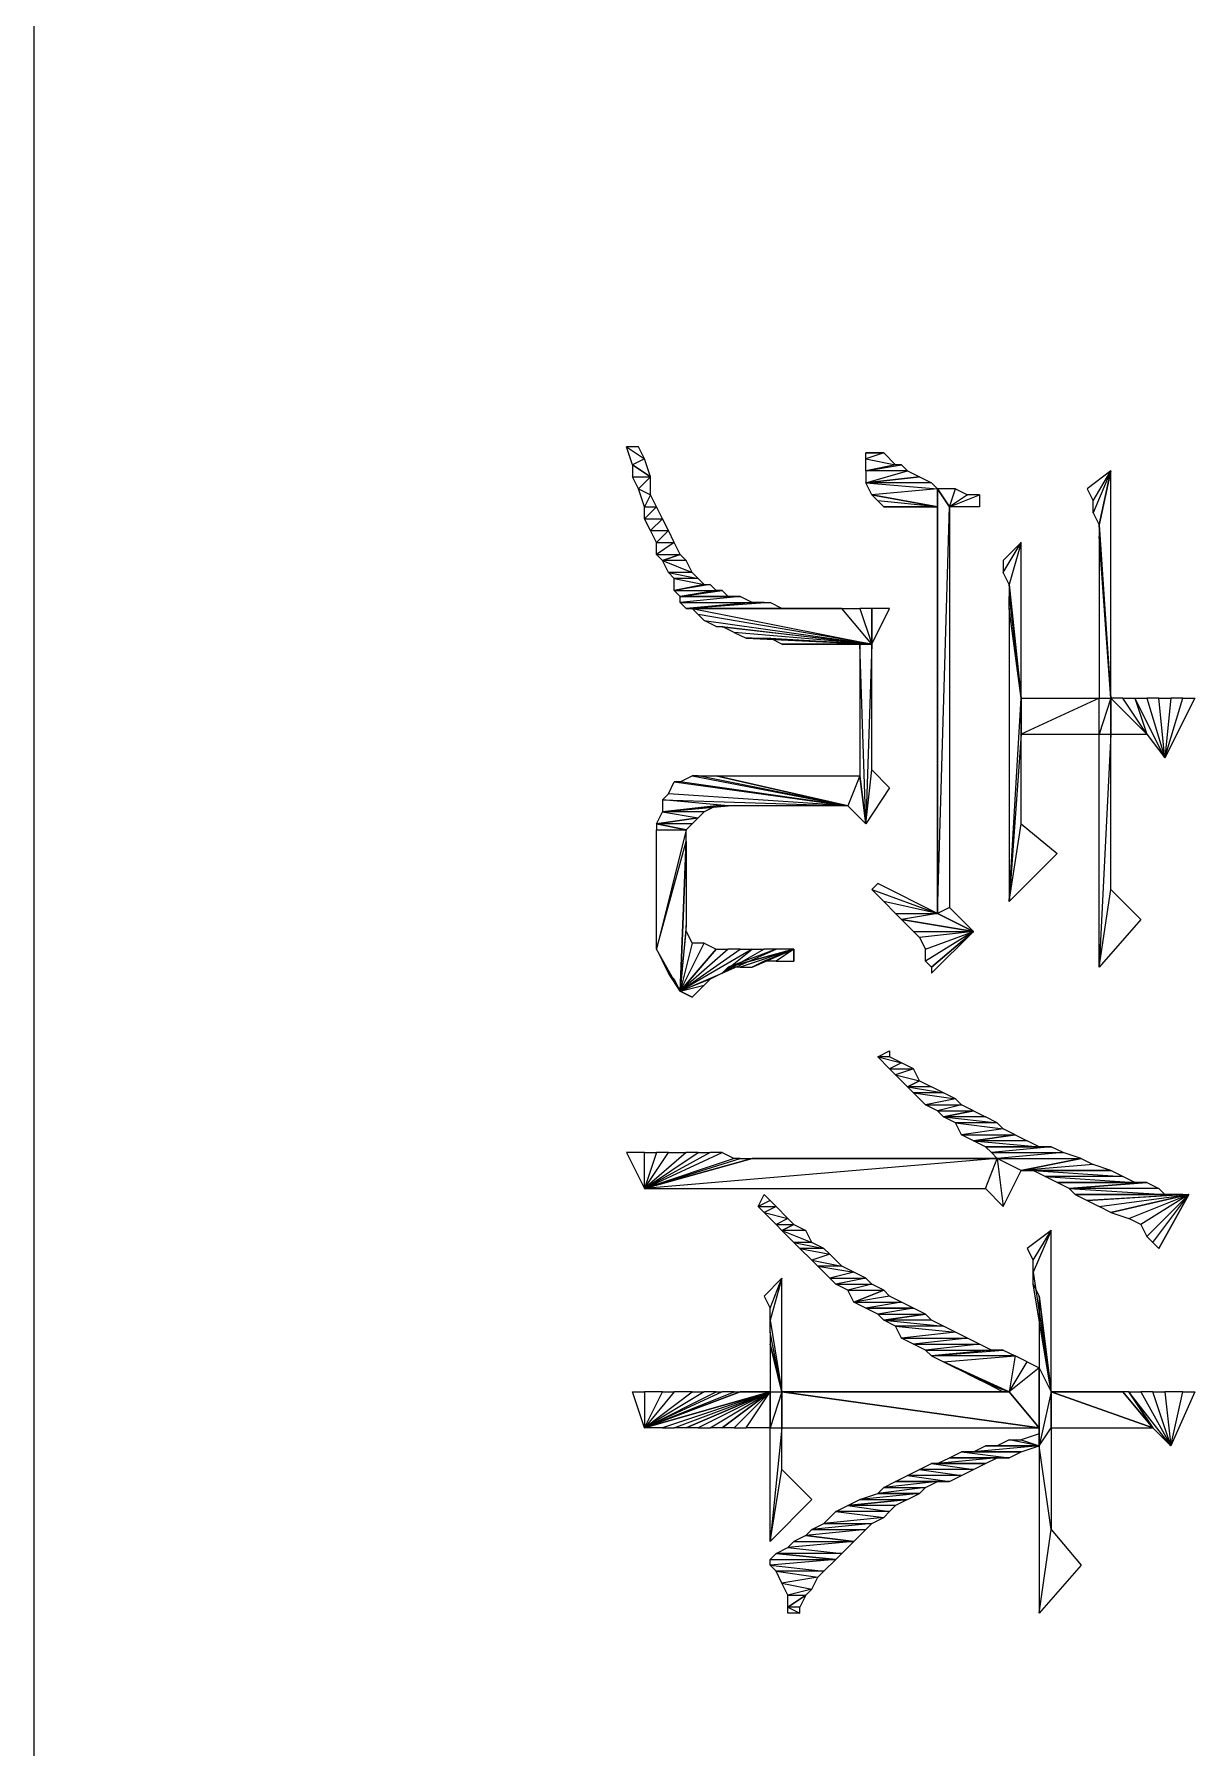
# Model space of a CAD drawing. Extents: x 0 to 7.8, y 0 to 11.
# Drawn here: x 0.95 to 1.435, y 1.109 to 1.825 of the extents above; entities that cross this region are included whole.
import ezdxf

# ---------------------------------------------------------------- set-up
doc = ezdxf.new("R2010")
doc.units = 0
doc.header["$MEASUREMENT"] = 0
doc.linetypes.add('AUSGEZOGEN', pattern=[0])
doc.layers.get('0').update_dxf_attribs({"linetype": 'AUSGEZOGEN'})

msp = doc.modelspace()

# ---------------------------------------------------------------- linework, layer by layer
for points in [[(0.95, 0.3075), (0.95, 3.9575)], [(1.2025, 1.6525), (1.1975, 1.6525), (1.1975, 1.6525), (1.205, 1.6475), (1.2025, 1.6525)], [(1.1975, 1.6525), (1.205, 1.6475), (1.205, 1.6475), (1.2, 1.645), (1.1975, 1.6525)], [(1.205, 1.6475), (1.2, 1.645), (1.2, 1.645), (1.2075, 1.64), (1.205, 1.6475), (1.205, 1.6475)], [(1.3, 1.65), (1.2975, 1.65), (1.2975, 1.65), (1.305, 1.65), (1.3, 1.65)], [(1.2975, 1.65), (1.305, 1.65), (1.305, 1.65), (1.2975, 1.6475), (1.2975, 1.65)], [(1.305, 1.65), (1.2975, 1.6475), (1.2975, 1.6475), (1.31, 1.645), (1.305, 1.65)], [(1.2975, 1.6475), (1.31, 1.645), (1.31, 1.645), (1.2975, 1.6425), (1.2975, 1.6475), (1.2975, 1.6475)], [(1.2, 1.645), (1.2, 1.64), (1.2, 1.64), (1.2075, 1.64), (1.2, 1.645)], [(1.315, 1.6425), (1.2975, 1.6425), (1.2975, 1.6425), (1.3125, 1.645), (1.315, 1.6425)], [(1.2975, 1.6425), (1.3125, 1.645), (1.3125, 1.645), (1.31, 1.645), (1.2975, 1.6425), (1.2975, 1.6425)], [(1.32, 1.64), (1.2975, 1.6375), (1.2975, 1.6375), (1.315, 1.6425), (1.32, 1.64)], [(1.2975, 1.6375), (1.315, 1.6425), (1.315, 1.6425), (1.2975, 1.6425), (1.2975, 1.6375)], [(1.39, 1.635), (1.3925, 1.63), (1.3925, 1.63), (1.4, 1.6425), (1.39, 1.635)], [(1.3925, 1.63), (1.4, 1.6425), (1.4, 1.6425), (1.3925, 1.625), (1.3925, 1.63)], [(1.4, 1.6425), (1.3925, 1.625), (1.3925, 1.625), (1.395, 1.62), (1.4, 1.6425), (1.4, 1.6425)], [(1.4, 1.6425), (1.395, 1.62), (1.395, 1.62), (1.4, 1.5475), (1.4, 1.6425), (1.4, 1.6425)], [(1.2, 1.64), (1.2075, 1.64), (1.2075, 1.64), (1.2025, 1.635), (1.2, 1.64)], [(1.2075, 1.64), (1.2025, 1.635), (1.2025, 1.635), (1.2075, 1.6325), (1.2075, 1.64)], [(1.2025, 1.635), (1.2075, 1.6325), (1.2075, 1.6325), (1.205, 1.6275), (1.2025, 1.635)], [(1.32, 1.64), (1.325, 1.6375), (1.325, 1.6375), (1.2975, 1.6375), (1.32, 1.64)], [(1.325, 1.6375), (1.2975, 1.6375), (1.2975, 1.6375), (1.3275, 1.635), (1.325, 1.6375)], [(1.2975, 1.6375), (1.3275, 1.635), (1.3275, 1.635), (1.3, 1.6325), (1.2975, 1.6375), (1.2975, 1.6375)], [(1.3275, 1.635), (1.3, 1.6325), (1.3, 1.6325), (1.3275, 1.6275), (1.3275, 1.635)], [(1.3275, 1.635), (1.3275, 1.6275), (1.3275, 1.6275), (1.3275, 1.4575), (1.3275, 1.635), (1.3275, 1.635)], [(1.3275, 1.4575), (1.3325, 1.6275), (1.3325, 1.6275), (1.3275, 1.635), (1.3275, 1.4575), (1.3275, 1.4575)], [(1.3325, 1.6275), (1.335, 1.635), (1.335, 1.635), (1.3275, 1.635), (1.3325, 1.6275), (1.3325, 1.6275)], [(1.34, 1.6325), (1.3325, 1.6275), (1.3325, 1.6275), (1.335, 1.635), (1.34, 1.6325)], [(1.2075, 1.6325), (1.205, 1.6275), (1.205, 1.6275), (1.21, 1.6275), (1.2075, 1.6325)], [(1.205, 1.6275), (1.21, 1.6275), (1.21, 1.6275), (1.205, 1.6225), (1.205, 1.6275)], [(1.21, 1.6275), (1.205, 1.6225), (1.205, 1.6225), (1.2125, 1.6225), (1.21, 1.6275)], [(1.3275, 1.6275), (1.3025, 1.63), (1.3025, 1.63), (1.3, 1.6325), (1.3275, 1.6275), (1.3275, 1.6275)], [(1.3, 1.6325), (1.3275, 1.6275), (1.3275, 1.6275), (1.3, 1.6325), (1.3, 1.6325), (1.3, 1.6325)], [(1.305, 1.6275), (1.3275, 1.6275), (1.3275, 1.6275), (1.3025, 1.63), (1.305, 1.6275)], [(1.305, 1.6275), (1.3075, 1.6275), (1.3075, 1.6275), (1.3275, 1.6275), (1.305, 1.6275)], [(1.3075, 1.6275), (1.3275, 1.6275), (1.3275, 1.6275), (1.3125, 1.6275), (1.3075, 1.6275), (1.3075, 1.6275)], [(1.3275, 1.6275), (1.3275, 1.6275), (1.3275, 1.6275), (1.3125, 1.6275), (1.3275, 1.6275)], [(1.3275, 1.6275), (1.3125, 1.6275), (1.3125, 1.6275), (1.32, 1.6275), (1.3275, 1.6275), (1.3275, 1.6275)], [(1.3325, 1.46), (1.3275, 1.4575), (1.3275, 1.4575), (1.3325, 1.6275), (1.3325, 1.46)], [(1.345, 1.6275), (1.3325, 1.6275), (1.3325, 1.6275), (1.345, 1.6325), (1.345, 1.6275)], [(1.3325, 1.6275), (1.345, 1.6325), (1.345, 1.6325), (1.34, 1.6325), (1.3325, 1.6275), (1.3325, 1.6275)], [(1.205, 1.6225), (1.2125, 1.6225), (1.2125, 1.6225), (1.2075, 1.6175), (1.205, 1.6225)], [(1.2125, 1.6225), (1.2075, 1.6175), (1.2075, 1.6175), (1.215, 1.6175), (1.2125, 1.6225)], [(1.395, 1.62), (1.395, 1.615), (1.395, 1.615), (1.4, 1.5475), (1.395, 1.62), (1.395, 1.62)], [(1.2075, 1.6175), (1.215, 1.6175), (1.215, 1.6175), (1.21, 1.6125), (1.2075, 1.6175)], [(1.215, 1.6175), (1.21, 1.6125), (1.21, 1.6125), (1.2175, 1.6125), (1.215, 1.6175)], [(1.21, 1.6125), (1.2175, 1.6125), (1.2175, 1.6125), (1.21, 1.6075), (1.21, 1.6125)], [(1.2175, 1.6125), (1.21, 1.6075), (1.21, 1.6075), (1.22, 1.6075), (1.2175, 1.6125)], [(1.355, 1.605), (1.355, 1.6), (1.355, 1.6), (1.3625, 1.6125), (1.355, 1.605)], [(1.355, 1.6), (1.3625, 1.6125), (1.3625, 1.6125), (1.3575, 1.595), (1.355, 1.6)], [(1.3625, 1.6125), (1.3575, 1.595), (1.3575, 1.595), (1.3625, 1.5475), (1.3625, 1.6125), (1.3625, 1.6125)], [(1.395, 1.615), (1.395, 1.5475), (1.395, 1.5475), (1.4, 1.5475), (1.395, 1.615)], [(1.21, 1.6075), (1.22, 1.6075), (1.22, 1.6075), (1.2125, 1.605), (1.21, 1.6075), (1.21, 1.6075)], [(1.22, 1.6075), (1.2225, 1.605), (1.2225, 1.605), (1.2125, 1.605), (1.22, 1.6075)], [(1.2225, 1.605), (1.2125, 1.605), (1.2125, 1.605), (1.225, 1.6), (1.2225, 1.605)], [(1.2125, 1.605), (1.225, 1.6), (1.225, 1.6), (1.215, 1.6), (1.2125, 1.605)], [(1.225, 1.6), (1.215, 1.6), (1.215, 1.6), (1.2275, 1.5975), (1.225, 1.6)], [(1.215, 1.6), (1.2275, 1.5975), (1.2275, 1.5975), (1.2175, 1.5975), (1.215, 1.6)], [(1.2275, 1.5975), (1.2175, 1.5975), (1.2175, 1.5975), (1.23, 1.595), (1.2275, 1.5975)], [(1.2175, 1.5975), (1.23, 1.595), (1.23, 1.595), (1.2175, 1.5925), (1.2175, 1.5975), (1.2175, 1.5975)], [(1.23, 1.595), (1.2325, 1.595), (1.2325, 1.595), (1.2175, 1.5925), (1.23, 1.595)], [(1.2325, 1.595), (1.2175, 1.5925), (1.2175, 1.5925), (1.235, 1.5925), (1.2325, 1.595)], [(1.2175, 1.5925), (1.235, 1.5925), (1.235, 1.5925), (1.22, 1.59), (1.2175, 1.5925), (1.2175, 1.5925)], [(1.24, 1.59), (1.22, 1.59), (1.22, 1.59), (1.2375, 1.5925), (1.24, 1.59)], [(1.22, 1.59), (1.2375, 1.5925), (1.2375, 1.5925), (1.235, 1.5925), (1.22, 1.59), (1.22, 1.59)], [(1.3575, 1.595), (1.3575, 1.59), (1.3575, 1.59), (1.3625, 1.5475), (1.3575, 1.595), (1.3575, 1.595)], [(1.24, 1.59), (1.2425, 1.59), (1.2425, 1.59), (1.22, 1.59), (1.24, 1.59)], [(1.2425, 1.59), (1.22, 1.59), (1.22, 1.59), (1.245, 1.59), (1.2425, 1.59)], [(1.22, 1.59), (1.245, 1.59), (1.245, 1.59), (1.22, 1.5875), (1.22, 1.59)], [(1.245, 1.59), (1.22, 1.5875), (1.22, 1.5875), (1.25, 1.5875), (1.245, 1.59)], [(1.22, 1.5875), (1.25, 1.5875), (1.25, 1.5875), (1.2225, 1.585), (1.22, 1.5875), (1.22, 1.5875)], [(1.2225, 1.585), (1.2625, 1.585), (1.2625, 1.585), (1.2575, 1.5875), (1.2225, 1.585), (1.2225, 1.585)], [(1.2575, 1.5875), (1.2225, 1.585), (1.2225, 1.585), (1.255, 1.5875), (1.2575, 1.5875)], [(1.2225, 1.585), (1.255, 1.5875), (1.255, 1.5875), (1.25, 1.5875), (1.2225, 1.585), (1.2225, 1.585)], [(1.225, 1.585), (1.2675, 1.585), (1.2675, 1.585), (1.2225, 1.585), (1.225, 1.585)], [(1.2675, 1.585), (1.2225, 1.585), (1.2225, 1.585), (1.2625, 1.585), (1.2675, 1.585)], [(1.3, 1.57), (1.2275, 1.5825), (1.2275, 1.5825), (1.225, 1.585), (1.3, 1.57), (1.3, 1.57)], [(1.225, 1.585), (1.3, 1.57), (1.3, 1.57), (1.2875, 1.585), (1.225, 1.585)], [(1.28, 1.585), (1.2875, 1.585), (1.2875, 1.585), (1.225, 1.585), (1.28, 1.585), (1.28, 1.585)], [(1.275, 1.585), (1.28, 1.585), (1.28, 1.585), (1.225, 1.585), (1.275, 1.585), (1.275, 1.585)], [(1.275, 1.585), (1.225, 1.585), (1.225, 1.585), (1.2675, 1.585), (1.275, 1.585)], [(1.3, 1.57), (1.2875, 1.585), (1.2875, 1.585), (1.295, 1.585), (1.3, 1.57), (1.3, 1.57)], [(1.3, 1.585), (1.295, 1.585), (1.295, 1.585), (1.3, 1.57), (1.3, 1.585), (1.3, 1.585)], [(1.3075, 1.585), (1.3, 1.585), (1.3, 1.585), (1.3, 1.57), (1.3075, 1.585), (1.3075, 1.585)], [(1.3625, 1.5475), (1.3575, 1.585), (1.3575, 1.585), (1.3575, 1.59), (1.3625, 1.5475), (1.3625, 1.5475)], [(1.3575, 1.4625), (1.3625, 1.5475), (1.3625, 1.5475), (1.3575, 1.585), (1.3575, 1.4625)], [(1.23, 1.58), (1.3, 1.57), (1.3, 1.57), (1.2275, 1.5825), (1.23, 1.58)], [(1.3, 1.57), (1.235, 1.5775), (1.235, 1.5775), (1.23, 1.58), (1.3, 1.57), (1.3, 1.57)], [(1.2375, 1.5775), (1.3, 1.57), (1.3, 1.57), (1.235, 1.5775), (1.2375, 1.5775)], [(1.3, 1.57), (1.2425, 1.575), (1.2425, 1.575), (1.2375, 1.5775), (1.3, 1.57), (1.3, 1.57)], [(1.2475, 1.5725), (1.3, 1.57), (1.3, 1.57), (1.2425, 1.575), (1.2475, 1.5725)], [(1.3, 1.57), (1.25, 1.5725), (1.25, 1.5725), (1.2475, 1.5725), (1.3, 1.57), (1.3, 1.57)], [(1.2575, 1.5725), (1.3, 1.57), (1.3, 1.57), (1.25, 1.5725), (1.2575, 1.5725)], [(1.3, 1.57), (1.2625, 1.57), (1.2625, 1.57), (1.2575, 1.5725), (1.3, 1.57), (1.3, 1.57)], [(1.2675, 1.57), (1.3, 1.57), (1.3, 1.57), (1.2625, 1.57), (1.2675, 1.57)], [(1.3, 1.57), (1.275, 1.57), (1.275, 1.57), (1.2675, 1.57), (1.3, 1.57), (1.3, 1.57)], [(1.28, 1.57), (1.3, 1.57), (1.3, 1.57), (1.275, 1.57), (1.28, 1.57)], [(1.295, 1.57), (1.3, 1.57), (1.3, 1.57), (1.28, 1.57), (1.295, 1.57), (1.295, 1.57)], [(1.28, 1.57), (1.295, 1.57), (1.295, 1.57), (1.2875, 1.57), (1.28, 1.57), (1.28, 1.57)], [(1.295, 1.515), (1.2975, 1.495), (1.2975, 1.495), (1.295, 1.57), (1.295, 1.515)], [(1.2975, 1.495), (1.295, 1.57), (1.295, 1.57), (1.3, 1.57), (1.2975, 1.495)], [(1.2975, 1.495), (1.3, 1.5175), (1.3, 1.5175), (1.3, 1.57), (1.2975, 1.495), (1.2975, 1.495)], [(1.3625, 1.5325), (1.3575, 1.4625), (1.3575, 1.4625), (1.3625, 1.5475), (1.3625, 1.5325)], [(1.395, 1.5325), (1.395, 1.5475), (1.395, 1.5475), (1.3625, 1.5325), (1.395, 1.5325)], [(1.395, 1.5475), (1.3625, 1.5325), (1.3625, 1.5325), (1.3625, 1.5475), (1.395, 1.5475), (1.395, 1.5475)], [(1.395, 1.5475), (1.4, 1.5475), (1.4, 1.5475), (1.395, 1.5325), (1.395, 1.5475)], [(1.4, 1.5475), (1.395, 1.5325), (1.395, 1.5325), (1.4, 1.5325), (1.4, 1.5475)], [(1.4, 1.5475), (1.4, 1.5325), (1.4, 1.5325), (1.415, 1.5325), (1.4, 1.5475), (1.4, 1.5475)], [(1.4, 1.5475), (1.4, 1.5475), (1.4, 1.5475), (1.4, 1.5475), (1.4, 1.5475)], [(1.4, 1.5475), (1.4, 1.5475), (1.4, 1.5475), (1.415, 1.5325), (1.4, 1.5475)], [(1.4, 1.5475), (1.415, 1.5325), (1.415, 1.5325), (1.405, 1.5475), (1.4, 1.5475)], [(1.415, 1.5325), (1.405, 1.5475), (1.405, 1.5475), (1.41, 1.5475), (1.415, 1.5325), (1.415, 1.5325)], [(1.415, 1.5325), (1.4225, 1.5225), (1.4225, 1.5225), (1.41, 1.5475), (1.415, 1.5325)], [(1.4225, 1.5225), (1.41, 1.5475), (1.41, 1.5475), (1.415, 1.5475), (1.4225, 1.5225), (1.4225, 1.5225)], [(1.415, 1.5475), (1.4225, 1.5225), (1.4225, 1.5225), (1.42, 1.5475), (1.415, 1.5475)], [(1.4225, 1.5225), (1.42, 1.5475), (1.42, 1.5475), (1.425, 1.5475), (1.4225, 1.5225), (1.4225, 1.5225)], [(1.425, 1.5475), (1.4225, 1.5225), (1.4225, 1.5225), (1.43, 1.5475), (1.425, 1.5475)], [(1.4225, 1.5225), (1.43, 1.5475), (1.43, 1.5475), (1.435, 1.5475), (1.4225, 1.5225), (1.4225, 1.5225)], [(1.3575, 1.4625), (1.3625, 1.495), (1.3625, 1.495), (1.3625, 1.5325), (1.3575, 1.4625), (1.3575, 1.4625)], [(1.395, 1.435), (1.4, 1.4675), (1.4, 1.4675), (1.4, 1.5325), (1.395, 1.435), (1.395, 1.435)], [(1.395, 1.5325), (1.4, 1.5325), (1.4, 1.5325), (1.395, 1.435), (1.395, 1.5325), (1.395, 1.5325)], [(1.29, 1.5025), (1.215, 1.5075), (1.215, 1.5075), (1.2175, 1.5125), (1.29, 1.5025), (1.29, 1.5025)], [(1.2175, 1.5125), (1.29, 1.5025), (1.29, 1.5025), (1.22, 1.5125), (1.2175, 1.5125)], [(1.29, 1.5025), (1.22, 1.5125), (1.22, 1.5125), (1.225, 1.515), (1.29, 1.5025), (1.29, 1.5025)], [(1.225, 1.515), (1.29, 1.5025), (1.29, 1.5025), (1.2275, 1.515), (1.225, 1.515)], [(1.29, 1.5025), (1.2275, 1.515), (1.2275, 1.515), (1.235, 1.515), (1.29, 1.5025), (1.29, 1.5025)], [(1.235, 1.515), (1.295, 1.515), (1.295, 1.515), (1.29, 1.5025), (1.235, 1.515)], [(1.295, 1.515), (1.29, 1.5025), (1.29, 1.5025), (1.2975, 1.495), (1.295, 1.515), (1.295, 1.515)], [(1.3075, 1.51), (1.2975, 1.495), (1.2975, 1.495), (1.3, 1.5175), (1.3075, 1.51)], [(1.2125, 1.505), (1.29, 1.5025), (1.29, 1.5025), (1.215, 1.5075), (1.2125, 1.505)], [(1.29, 1.5025), (1.24, 1.5025), (1.24, 1.5025), (1.2125, 1.505), (1.29, 1.5025)], [(1.24, 1.5025), (1.2125, 1.505), (1.2125, 1.505), (1.2125, 1.5), (1.24, 1.5025), (1.24, 1.5025)], [(1.2125, 1.5), (1.2275, 1.4975), (1.2275, 1.4975), (1.21, 1.495), (1.2125, 1.5), (1.2125, 1.5)], [(1.2275, 1.4975), (1.225, 1.495), (1.225, 1.495), (1.21, 1.495), (1.2275, 1.4975)], [(1.235, 1.5025), (1.23, 1.5), (1.23, 1.5), (1.2125, 1.5), (1.235, 1.5025)], [(1.24, 1.5025), (1.235, 1.5025), (1.235, 1.5025), (1.2125, 1.5), (1.24, 1.5025), (1.24, 1.5025)], [(1.23, 1.5), (1.2125, 1.5), (1.2125, 1.5), (1.2275, 1.4975), (1.23, 1.5)], [(1.21, 1.495), (1.21, 1.4925), (1.21, 1.4925), (1.2225, 1.4925), (1.21, 1.495)], [(1.225, 1.495), (1.21, 1.495), (1.21, 1.495), (1.2225, 1.4925), (1.225, 1.495), (1.225, 1.495)], [(1.21, 1.4425), (1.2225, 1.4875), (1.2225, 1.4875), (1.2225, 1.4925), (1.21, 1.4425), (1.21, 1.4425)], [(1.21, 1.4925), (1.2225, 1.4925), (1.2225, 1.4925), (1.21, 1.4425), (1.21, 1.4925), (1.21, 1.4925)], [(1.3775, 1.4825), (1.3575, 1.4625), (1.3575, 1.4625), (1.3625, 1.495), (1.3775, 1.4825)], [(1.22, 1.425), (1.21, 1.4425), (1.21, 1.4425), (1.2225, 1.4875), (1.22, 1.425)], [(1.2225, 1.4875), (1.2225, 1.4525), (1.2225, 1.4525), (1.22, 1.425), (1.2225, 1.4875), (1.2225, 1.4875)], [(1.3025, 1.47), (1.3, 1.4675), (1.3, 1.4675), (1.3275, 1.4575), (1.3025, 1.47), (1.3025, 1.47)], [(1.3275, 1.4575), (1.305, 1.4625), (1.305, 1.4625), (1.3, 1.4675), (1.3275, 1.4575), (1.3275, 1.4575)], [(1.31, 1.4575), (1.3275, 1.4575), (1.3275, 1.4575), (1.305, 1.4625), (1.31, 1.4575)], [(1.4125, 1.455), (1.395, 1.435), (1.395, 1.435), (1.4, 1.4675), (1.4125, 1.455)], [(1.31, 1.4575), (1.3275, 1.4575), (1.3275, 1.4575), (1.3125, 1.455), (1.31, 1.4575)], [(1.3275, 1.4575), (1.3125, 1.455), (1.3125, 1.455), (1.3425, 1.45), (1.3275, 1.4575), (1.3275, 1.4575)], [(1.3125, 1.455), (1.3175, 1.45), (1.3175, 1.45), (1.3425, 1.45), (1.3125, 1.455)], [(1.3325, 1.46), (1.3275, 1.4575), (1.3275, 1.4575), (1.3425, 1.45), (1.3325, 1.46), (1.3325, 1.46)], [(1.22, 1.425), (1.2225, 1.45), (1.2225, 1.45), (1.2225, 1.4525), (1.22, 1.425), (1.22, 1.425)], [(1.225, 1.445), (1.22, 1.425), (1.22, 1.425), (1.2225, 1.45), (1.225, 1.445)], [(1.3175, 1.45), (1.3425, 1.45), (1.3425, 1.45), (1.32, 1.4475), (1.3175, 1.45), (1.3175, 1.45)], [(1.32, 1.4475), (1.3225, 1.4425), (1.3225, 1.4425), (1.3425, 1.45), (1.32, 1.4475)], [(1.3225, 1.4425), (1.3425, 1.45), (1.3425, 1.45), (1.3225, 1.4375), (1.3225, 1.4425)], [(1.3425, 1.45), (1.3225, 1.4375), (1.3225, 1.4375), (1.325, 1.435), (1.3425, 1.45), (1.3425, 1.45)], [(1.3425, 1.45), (1.325, 1.435), (1.325, 1.435), (1.325, 1.4325), (1.3425, 1.45), (1.3425, 1.45)], [(1.2125, 1.4375), (1.22, 1.425), (1.22, 1.425), (1.21, 1.4425), (1.2125, 1.4375)], [(1.235, 1.4425), (1.22, 1.425), (1.22, 1.425), (1.23, 1.445), (1.235, 1.4425)], [(1.22, 1.425), (1.23, 1.445), (1.23, 1.445), (1.225, 1.445), (1.22, 1.425), (1.22, 1.425)], [(1.2375, 1.4325), (1.25, 1.4425), (1.25, 1.4425), (1.22, 1.425), (1.2375, 1.4325)], [(1.25, 1.4425), (1.22, 1.425), (1.22, 1.425), (1.245, 1.4425), (1.25, 1.4425)], [(1.22, 1.425), (1.245, 1.4425), (1.245, 1.4425), (1.24, 1.4425), (1.22, 1.425), (1.22, 1.425)], [(1.24, 1.4425), (1.22, 1.425), (1.22, 1.425), (1.235, 1.4425), (1.24, 1.4425)], [(1.22, 1.425), (1.235, 1.4425), (1.235, 1.4425), (1.235, 1.4425), (1.22, 1.425), (1.22, 1.425)], [(1.24, 1.435), (1.2375, 1.4325), (1.2375, 1.4325), (1.26, 1.4425), (1.24, 1.435)], [(1.2375, 1.4325), (1.26, 1.4425), (1.26, 1.4425), (1.255, 1.4425), (1.2375, 1.4325), (1.2375, 1.4325)], [(1.255, 1.4425), (1.2375, 1.4325), (1.2375, 1.4325), (1.25, 1.4425), (1.255, 1.4425)], [(1.2675, 1.4425), (1.245, 1.435), (1.245, 1.435), (1.24, 1.435), (1.2675, 1.4425), (1.2675, 1.4425)], [(1.24, 1.435), (1.24, 1.435), (1.24, 1.435), (1.2675, 1.4425), (1.24, 1.435)], [(1.24, 1.435), (1.2675, 1.4425), (1.2675, 1.4425), (1.26, 1.4425), (1.24, 1.435), (1.24, 1.435)], [(1.25, 1.435), (1.2675, 1.4425), (1.2675, 1.4425), (1.245, 1.435), (1.25, 1.435)], [(1.255, 1.4375), (1.25, 1.435), (1.25, 1.435), (1.2675, 1.4425), (1.255, 1.4375)], [(1.2675, 1.4425), (1.26, 1.4375), (1.26, 1.4375), (1.255, 1.4375), (1.2675, 1.4425), (1.2675, 1.4425)], [(1.2675, 1.4375), (1.2675, 1.4425), (1.2675, 1.4425), (1.26, 1.4375), (1.2675, 1.4375)], [(1.2675, 1.4375), (1.2675, 1.4375), (1.2675, 1.4375), (1.2675, 1.4425), (1.2675, 1.4375)], [(1.22, 1.425), (1.215, 1.4325), (1.215, 1.4325), (1.2125, 1.4375), (1.22, 1.425), (1.22, 1.425)], [(1.2175, 1.43), (1.22, 1.425), (1.22, 1.425), (1.215, 1.4325), (1.2175, 1.43)], [(1.2375, 1.4325), (1.2325, 1.43), (1.2325, 1.43), (1.22, 1.425), (1.2375, 1.4325), (1.2375, 1.4325)], [(1.22, 1.425), (1.23, 1.4275), (1.23, 1.4275), (1.2325, 1.43), (1.22, 1.425), (1.22, 1.425)], [(1.225, 1.4225), (1.22, 1.425), (1.22, 1.425), (1.23, 1.4275), (1.225, 1.4225)], [(1.225, 1.4225), (1.225, 1.4225), (1.225, 1.4225), (1.22, 1.425), (1.225, 1.4225)], [(1.3075, 1.4), (1.3075, 1.3975), (1.3075, 1.3975), (1.3025, 1.3975), (1.3075, 1.4)], [(1.3075, 1.3975), (1.3025, 1.3975), (1.3025, 1.3975), (1.3125, 1.395), (1.3075, 1.3975)], [(1.3025, 1.3975), (1.3125, 1.395), (1.3125, 1.395), (1.3075, 1.3925), (1.3025, 1.3975)], [(1.3125, 1.395), (1.3075, 1.3925), (1.3075, 1.3925), (1.3175, 1.3925), (1.3125, 1.395)], [(1.3075, 1.3925), (1.3175, 1.3925), (1.3175, 1.3925), (1.31, 1.39), (1.3075, 1.3925)], [(1.3175, 1.3925), (1.31, 1.39), (1.31, 1.39), (1.32, 1.3875), (1.3175, 1.3925)], [(1.31, 1.39), (1.32, 1.3875), (1.32, 1.3875), (1.315, 1.385), (1.31, 1.39), (1.31, 1.39)], [(1.32, 1.3875), (1.325, 1.385), (1.325, 1.385), (1.315, 1.385), (1.32, 1.3875)], [(1.325, 1.385), (1.315, 1.385), (1.315, 1.385), (1.33, 1.3825), (1.325, 1.385)], [(1.315, 1.385), (1.33, 1.3825), (1.33, 1.3825), (1.3175, 1.3825), (1.315, 1.385)], [(1.33, 1.3825), (1.3175, 1.3825), (1.3175, 1.3825), (1.335, 1.38), (1.33, 1.3825)], [(1.3175, 1.3825), (1.335, 1.38), (1.335, 1.38), (1.3225, 1.3775), (1.3175, 1.3825)], [(1.335, 1.38), (1.3225, 1.3775), (1.3225, 1.3775), (1.3375, 1.3775), (1.335, 1.38)], [(1.3225, 1.3775), (1.3375, 1.3775), (1.3375, 1.3775), (1.3275, 1.375), (1.3225, 1.3775)], [(1.3375, 1.3775), (1.3275, 1.375), (1.3275, 1.375), (1.3425, 1.375), (1.3375, 1.3775)], [(1.3275, 1.375), (1.3425, 1.375), (1.3425, 1.375), (1.33, 1.3725), (1.3275, 1.375), (1.3275, 1.375)], [(1.3425, 1.375), (1.3475, 1.3725), (1.3475, 1.3725), (1.33, 1.3725), (1.3425, 1.375)], [(1.3475, 1.3725), (1.33, 1.3725), (1.33, 1.3725), (1.3525, 1.37), (1.3475, 1.3725)], [(1.33, 1.3725), (1.3525, 1.37), (1.3525, 1.37), (1.335, 1.37), (1.33, 1.3725)], [(1.3525, 1.37), (1.335, 1.37), (1.335, 1.37), (1.355, 1.3675), (1.3525, 1.37)], [(1.335, 1.37), (1.355, 1.3675), (1.355, 1.3675), (1.3375, 1.365), (1.335, 1.37)], [(1.355, 1.3675), (1.3375, 1.365), (1.3375, 1.365), (1.36, 1.365), (1.355, 1.3675)], [(1.3375, 1.365), (1.36, 1.365), (1.36, 1.365), (1.3425, 1.3625), (1.3375, 1.365), (1.3375, 1.365)], [(1.36, 1.365), (1.365, 1.3625), (1.365, 1.3625), (1.3425, 1.3625), (1.36, 1.365)], [(1.365, 1.3625), (1.3425, 1.3625), (1.3425, 1.3625), (1.37, 1.36), (1.365, 1.3625)], [(1.3425, 1.3625), (1.37, 1.36), (1.37, 1.36), (1.3475, 1.36), (1.3425, 1.3625)], [(1.205, 1.3425), (1.205, 1.3575), (1.205, 1.3575), (1.1975, 1.3575), (1.205, 1.3425), (1.205, 1.3425)], [(1.2425, 1.355), (1.205, 1.3425), (1.205, 1.3425), (1.2375, 1.3575), (1.2425, 1.355)], [(1.205, 1.3425), (1.2375, 1.3575), (1.2375, 1.3575), (1.2325, 1.3575), (1.205, 1.3425), (1.205, 1.3425)], [(1.2325, 1.3575), (1.205, 1.3425), (1.205, 1.3425), (1.2275, 1.3575), (1.2325, 1.3575)], [(1.205, 1.3425), (1.2275, 1.3575), (1.2275, 1.3575), (1.2225, 1.3575), (1.205, 1.3425), (1.205, 1.3425)], [(1.2225, 1.3575), (1.205, 1.3425), (1.205, 1.3425), (1.215, 1.3575), (1.2225, 1.3575)], [(1.205, 1.3425), (1.215, 1.3575), (1.215, 1.3575), (1.21, 1.3575), (1.205, 1.3425), (1.205, 1.3425)], [(1.21, 1.3575), (1.205, 1.3425), (1.205, 1.3425), (1.205, 1.3575), (1.21, 1.3575)], [(1.205, 1.3425), (1.3475, 1.3425), (1.3475, 1.3425), (1.3525, 1.355), (1.205, 1.3425)], [(1.25, 1.355), (1.3525, 1.355), (1.3525, 1.355), (1.205, 1.3425), (1.25, 1.355), (1.25, 1.355)], [(1.25, 1.355), (1.205, 1.3425), (1.205, 1.3425), (1.245, 1.355), (1.25, 1.355)], [(1.205, 1.3425), (1.245, 1.355), (1.245, 1.355), (1.2425, 1.355), (1.205, 1.3425), (1.205, 1.3425)], [(1.3525, 1.355), (1.25, 1.355), (1.25, 1.355), (1.3525, 1.355), (1.3525, 1.355)], [(1.37, 1.36), (1.3475, 1.36), (1.3475, 1.36), (1.375, 1.36), (1.37, 1.36)], [(1.3475, 1.36), (1.375, 1.36), (1.375, 1.36), (1.35, 1.3575), (1.3475, 1.36)], [(1.3475, 1.3425), (1.3525, 1.355), (1.3525, 1.355), (1.355, 1.335), (1.3475, 1.3425), (1.3475, 1.3425)], [(1.375, 1.36), (1.35, 1.3575), (1.35, 1.3575), (1.38, 1.3575), (1.375, 1.36)], [(1.35, 1.3575), (1.38, 1.3575), (1.38, 1.3575), (1.3525, 1.355), (1.35, 1.3575)], [(1.38, 1.3575), (1.3525, 1.355), (1.3525, 1.355), (1.3875, 1.355), (1.38, 1.3575), (1.38, 1.3575)], [(1.3875, 1.355), (1.3625, 1.35), (1.3625, 1.35), (1.3525, 1.355), (1.3875, 1.355)], [(1.3625, 1.35), (1.3525, 1.355), (1.3525, 1.355), (1.355, 1.335), (1.3625, 1.35), (1.3625, 1.35)], [(1.3875, 1.355), (1.3925, 1.3525), (1.3925, 1.3525), (1.3625, 1.35), (1.3875, 1.355)], [(1.3925, 1.3525), (1.3625, 1.35), (1.3625, 1.35), (1.4, 1.35), (1.3925, 1.3525)], [(1.3625, 1.35), (1.4, 1.35), (1.4, 1.35), (1.3675, 1.35), (1.3625, 1.35)], [(1.4, 1.35), (1.3675, 1.35), (1.3675, 1.35), (1.405, 1.3475), (1.4, 1.35)], [(1.3675, 1.35), (1.405, 1.3475), (1.405, 1.3475), (1.3725, 1.3475), (1.3675, 1.35)], [(1.405, 1.3475), (1.3725, 1.3475), (1.3725, 1.3475), (1.41, 1.345), (1.405, 1.3475)], [(1.3725, 1.3475), (1.41, 1.345), (1.41, 1.345), (1.3775, 1.345), (1.3725, 1.3475)], [(1.255, 1.34), (1.2575, 1.3375), (1.2575, 1.3375), (1.2525, 1.335), (1.255, 1.34)], [(1.41, 1.345), (1.3775, 1.345), (1.3775, 1.345), (1.415, 1.345), (1.41, 1.345)], [(1.3775, 1.345), (1.415, 1.345), (1.415, 1.345), (1.3825, 1.3425), (1.3775, 1.345), (1.3775, 1.345)], [(1.415, 1.345), (1.42, 1.3425), (1.42, 1.3425), (1.3825, 1.3425), (1.415, 1.345)], [(1.42, 1.3425), (1.3825, 1.3425), (1.3825, 1.3425), (1.4225, 1.34), (1.42, 1.3425)], [(1.3825, 1.3425), (1.4225, 1.34), (1.4225, 1.34), (1.385, 1.34), (1.3825, 1.3425), (1.3825, 1.3425)], [(1.39, 1.3375), (1.43, 1.34), (1.43, 1.34), (1.385, 1.34), (1.39, 1.3375)], [(1.43, 1.34), (1.385, 1.34), (1.385, 1.34), (1.4275, 1.34), (1.43, 1.34)], [(1.385, 1.34), (1.4275, 1.34), (1.4275, 1.34), (1.4225, 1.34), (1.385, 1.34), (1.385, 1.34)], [(1.39, 1.3375), (1.395, 1.335), (1.395, 1.335), (1.4325, 1.34), (1.39, 1.3375)], [(1.4325, 1.34), (1.39, 1.3375), (1.39, 1.3375), (1.43, 1.34), (1.4325, 1.34)], [(1.395, 1.335), (1.4325, 1.34), (1.4325, 1.34), (1.4, 1.3325), (1.395, 1.335)], [(1.4325, 1.34), (1.4, 1.3325), (1.4, 1.3325), (1.4, 1.3325), (1.4325, 1.34), (1.4325, 1.34)], [(1.4, 1.3325), (1.4075, 1.33), (1.4075, 1.33), (1.4325, 1.34), (1.4, 1.3325)], [(1.4075, 1.33), (1.4325, 1.34), (1.4325, 1.34), (1.4125, 1.3275), (1.4075, 1.33)], [(1.4325, 1.34), (1.4125, 1.3275), (1.4125, 1.3275), (1.415, 1.3225), (1.4325, 1.34), (1.4325, 1.34)], [(1.415, 1.3225), (1.4175, 1.32), (1.4175, 1.32), (1.4325, 1.34), (1.415, 1.3225)], [(1.4175, 1.32), (1.4325, 1.34), (1.4325, 1.34), (1.42, 1.3175), (1.4175, 1.32)], [(1.4325, 1.34), (1.42, 1.3175), (1.42, 1.3175), (1.42, 1.3175), (1.4325, 1.34), (1.4325, 1.34)], [(1.2575, 1.3375), (1.2525, 1.335), (1.2525, 1.335), (1.26, 1.335), (1.2575, 1.3375)], [(1.2525, 1.335), (1.26, 1.335), (1.26, 1.335), (1.255, 1.3325), (1.2525, 1.335)], [(1.26, 1.335), (1.255, 1.3325), (1.255, 1.3325), (1.265, 1.33), (1.26, 1.335)], [(1.255, 1.3325), (1.265, 1.33), (1.265, 1.33), (1.26, 1.3275), (1.255, 1.3325)], [(1.265, 1.33), (1.26, 1.3275), (1.26, 1.3275), (1.2675, 1.3275), (1.265, 1.33)], [(1.26, 1.3275), (1.2675, 1.3275), (1.2675, 1.3275), (1.2625, 1.325), (1.26, 1.3275), (1.26, 1.3275)], [(1.2675, 1.3275), (1.2725, 1.325), (1.2725, 1.325), (1.2625, 1.325), (1.2675, 1.3275)], [(1.2725, 1.325), (1.2625, 1.325), (1.2625, 1.325), (1.275, 1.32), (1.2725, 1.325)], [(1.2625, 1.325), (1.275, 1.32), (1.275, 1.32), (1.2675, 1.32), (1.2625, 1.325)], [(1.275, 1.32), (1.2675, 1.32), (1.2675, 1.32), (1.28, 1.3175), (1.275, 1.32)], [(1.2675, 1.32), (1.28, 1.3175), (1.28, 1.3175), (1.27, 1.3175), (1.2675, 1.32)], [(1.365, 1.3175), (1.3675, 1.3125), (1.3675, 1.3125), (1.375, 1.325), (1.365, 1.3175)], [(1.3675, 1.3125), (1.375, 1.325), (1.375, 1.325), (1.3675, 1.3075), (1.3675, 1.3125)], [(1.375, 1.325), (1.3675, 1.3075), (1.3675, 1.3075), (1.375, 1.2575), (1.375, 1.325), (1.375, 1.325)], [(1.28, 1.3175), (1.27, 1.3175), (1.27, 1.3175), (1.2825, 1.315), (1.28, 1.3175)], [(1.27, 1.3175), (1.2825, 1.315), (1.2825, 1.315), (1.275, 1.3125), (1.27, 1.3175)], [(1.2825, 1.315), (1.275, 1.3125), (1.275, 1.3125), (1.2875, 1.31), (1.2825, 1.315)], [(1.275, 1.3125), (1.2875, 1.31), (1.2875, 1.31), (1.2775, 1.31), (1.275, 1.3125)], [(1.255, 1.2975), (1.2575, 1.2925), (1.2575, 1.2925), (1.2625, 1.305), (1.255, 1.2975)], [(1.2575, 1.2925), (1.2625, 1.305), (1.2625, 1.305), (1.2575, 1.2875), (1.2575, 1.2925)], [(1.2625, 1.305), (1.2575, 1.2875), (1.2575, 1.2875), (1.2625, 1.2575), (1.2625, 1.305), (1.2625, 1.305)], [(1.2875, 1.31), (1.2775, 1.31), (1.2775, 1.31), (1.2925, 1.3075), (1.2875, 1.31)], [(1.2775, 1.31), (1.2925, 1.3075), (1.2925, 1.3075), (1.2825, 1.305), (1.2775, 1.31)], [(1.2925, 1.3075), (1.2825, 1.305), (1.2825, 1.305), (1.2975, 1.305), (1.2925, 1.3075)], [(1.2825, 1.305), (1.2975, 1.305), (1.2975, 1.305), (1.285, 1.3025), (1.2825, 1.305)], [(1.2975, 1.305), (1.285, 1.3025), (1.285, 1.3025), (1.3, 1.3025), (1.2975, 1.305)], [(1.375, 1.2575), (1.3675, 1.3025), (1.3675, 1.3025), (1.3675, 1.3075), (1.375, 1.2575), (1.375, 1.2575)], [(1.285, 1.3025), (1.3, 1.3025), (1.3, 1.3025), (1.29, 1.3), (1.285, 1.3025)], [(1.3, 1.3025), (1.29, 1.3), (1.29, 1.3), (1.305, 1.3), (1.3, 1.3025)], [(1.29, 1.3), (1.305, 1.3), (1.305, 1.3), (1.2925, 1.295), (1.29, 1.3), (1.29, 1.3)], [(1.305, 1.3), (1.3075, 1.2975), (1.3075, 1.2975), (1.2925, 1.295), (1.305, 1.3)], [(1.3075, 1.2975), (1.2925, 1.295), (1.2925, 1.295), (1.3125, 1.295), (1.3075, 1.2975)], [(1.37, 1.2975), (1.375, 1.2575), (1.375, 1.2575), (1.3675, 1.3025), (1.37, 1.2975)], [(1.37, 1.2975), (1.37, 1.2675), (1.37, 1.2675), (1.375, 1.2575), (1.37, 1.2975)], [(1.2925, 1.295), (1.3125, 1.295), (1.3125, 1.295), (1.2975, 1.2925), (1.2925, 1.295)], [(1.3125, 1.295), (1.2975, 1.2925), (1.2975, 1.2925), (1.3175, 1.2925), (1.3125, 1.295), (1.3125, 1.295)], [(1.2975, 1.2925), (1.2975, 1.2925), (1.2975, 1.2925), (1.3175, 1.2925), (1.2975, 1.2925)], [(1.2975, 1.2925), (1.3175, 1.2925), (1.3175, 1.2925), (1.3025, 1.29), (1.2975, 1.2925)], [(1.3175, 1.2925), (1.3025, 1.29), (1.3025, 1.29), (1.3225, 1.29), (1.3175, 1.2925)], [(1.3025, 1.29), (1.3225, 1.29), (1.3225, 1.29), (1.305, 1.2875), (1.3025, 1.29), (1.3025, 1.29)], [(1.3225, 1.29), (1.325, 1.2875), (1.325, 1.2875), (1.305, 1.2875), (1.3225, 1.29)], [(1.2625, 1.2575), (1.2575, 1.2825), (1.2575, 1.2825), (1.2575, 1.2875), (1.2625, 1.2575), (1.2625, 1.2575)], [(1.2575, 1.2775), (1.2625, 1.2575), (1.2625, 1.2575), (1.2575, 1.2825), (1.2575, 1.2775)], [(1.325, 1.2875), (1.305, 1.2875), (1.305, 1.2875), (1.33, 1.285), (1.325, 1.2875)], [(1.305, 1.2875), (1.33, 1.285), (1.33, 1.285), (1.31, 1.285), (1.305, 1.2875)], [(1.33, 1.285), (1.31, 1.285), (1.31, 1.285), (1.335, 1.2825), (1.33, 1.285)], [(1.31, 1.285), (1.335, 1.2825), (1.335, 1.2825), (1.3125, 1.28), (1.31, 1.285)], [(1.335, 1.2825), (1.3125, 1.28), (1.3125, 1.28), (1.34, 1.28), (1.335, 1.2825)], [(1.2575, 1.2775), (1.2575, 1.2575), (1.2575, 1.2575), (1.2625, 1.2575), (1.2575, 1.2775)], [(1.3125, 1.28), (1.34, 1.28), (1.34, 1.28), (1.3175, 1.2775), (1.3125, 1.28)], [(1.34, 1.28), (1.3175, 1.2775), (1.3175, 1.2775), (1.345, 1.2775), (1.34, 1.28)], [(1.3175, 1.2775), (1.345, 1.2775), (1.345, 1.2775), (1.3225, 1.275), (1.3175, 1.2775)], [(1.345, 1.2775), (1.3225, 1.275), (1.3225, 1.275), (1.35, 1.275), (1.345, 1.2775)], [(1.3225, 1.275), (1.35, 1.275), (1.35, 1.275), (1.325, 1.2725), (1.3225, 1.275), (1.3225, 1.275)], [(1.36, 1.2725), (1.325, 1.2725), (1.325, 1.2725), (1.355, 1.275), (1.36, 1.2725)], [(1.325, 1.2725), (1.355, 1.275), (1.355, 1.275), (1.35, 1.275), (1.325, 1.2725), (1.325, 1.2725)], [(1.33, 1.27), (1.36, 1.2725), (1.36, 1.2725), (1.325, 1.2725), (1.33, 1.27)], [(1.3575, 1.2575), (1.33, 1.27), (1.33, 1.27), (1.36, 1.2725), (1.3575, 1.2575)], [(1.335, 1.2675), (1.3575, 1.2575), (1.3575, 1.2575), (1.33, 1.27), (1.335, 1.2675)], [(1.3575, 1.2575), (1.365, 1.27), (1.365, 1.27), (1.36, 1.2725), (1.3575, 1.2575), (1.3575, 1.2575)], [(1.37, 1.2675), (1.3575, 1.2575), (1.3575, 1.2575), (1.365, 1.27), (1.37, 1.2675)], [(1.3575, 1.2575), (1.34, 1.265), (1.34, 1.265), (1.335, 1.2675), (1.3575, 1.2575), (1.3575, 1.2575)], [(1.345, 1.2625), (1.3575, 1.2575), (1.3575, 1.2575), (1.34, 1.265), (1.345, 1.2625)], [(1.3575, 1.2575), (1.35, 1.26), (1.35, 1.26), (1.345, 1.2625), (1.3575, 1.2575), (1.3575, 1.2575)], [(1.3575, 1.2575), (1.37, 1.2425), (1.37, 1.2425), (1.37, 1.2675), (1.3575, 1.2575)], [(1.37, 1.2425), (1.37, 1.2675), (1.37, 1.2675), (1.37, 1.24), (1.37, 1.2425), (1.37, 1.2425)], [(1.37, 1.235), (1.37, 1.24), (1.37, 1.24), (1.37, 1.2675), (1.37, 1.235), (1.37, 1.235)], [(1.37, 1.2675), (1.375, 1.2575), (1.375, 1.2575), (1.37, 1.235), (1.37, 1.2675), (1.37, 1.2675)], [(1.2, 1.2575), (1.205, 1.2575), (1.205, 1.2575), (1.205, 1.2425), (1.2, 1.2575), (1.2, 1.2575)], [(1.2575, 1.2575), (1.2125, 1.2425), (1.2125, 1.2425), (1.205, 1.2425), (1.2575, 1.2575), (1.2575, 1.2575)], [(1.245, 1.2575), (1.2575, 1.2575), (1.2575, 1.2575), (1.205, 1.2425), (1.245, 1.2575), (1.245, 1.2575)], [(1.245, 1.2575), (1.205, 1.2425), (1.205, 1.2425), (1.2425, 1.2575), (1.245, 1.2575)], [(1.205, 1.2425), (1.2425, 1.2575), (1.2425, 1.2575), (1.2375, 1.2575), (1.205, 1.2425), (1.205, 1.2425)], [(1.2375, 1.2575), (1.205, 1.2425), (1.205, 1.2425), (1.235, 1.2575), (1.2375, 1.2575)], [(1.205, 1.2425), (1.235, 1.2575), (1.235, 1.2575), (1.23, 1.2575), (1.205, 1.2425), (1.205, 1.2425)], [(1.23, 1.2575), (1.205, 1.2425), (1.205, 1.2425), (1.225, 1.2575), (1.23, 1.2575)], [(1.205, 1.2425), (1.225, 1.2575), (1.225, 1.2575), (1.2175, 1.2575), (1.205, 1.2425), (1.205, 1.2425)], [(1.2175, 1.2575), (1.205, 1.2425), (1.205, 1.2425), (1.2125, 1.2575), (1.2175, 1.2575)], [(1.205, 1.2425), (1.2125, 1.2575), (1.2125, 1.2575), (1.205, 1.2575), (1.205, 1.2425), (1.205, 1.2425)], [(1.2175, 1.2425), (1.2575, 1.2575), (1.2575, 1.2575), (1.2125, 1.2425), (1.2175, 1.2425)], [(1.2225, 1.2425), (1.2175, 1.2425), (1.2175, 1.2425), (1.2575, 1.2575), (1.2225, 1.2425)], [(1.2575, 1.2575), (1.2275, 1.2425), (1.2275, 1.2425), (1.2225, 1.2425), (1.2575, 1.2575), (1.2575, 1.2575)], [(1.2325, 1.2425), (1.2575, 1.2575), (1.2575, 1.2575), (1.2275, 1.2425), (1.2325, 1.2425)], [(1.2375, 1.2425), (1.2325, 1.2425), (1.2325, 1.2425), (1.2575, 1.2575), (1.2375, 1.2425)], [(1.2575, 1.2575), (1.2425, 1.2425), (1.2425, 1.2425), (1.2375, 1.2425), (1.2575, 1.2575), (1.2575, 1.2575)], [(1.2475, 1.2425), (1.2575, 1.2575), (1.2575, 1.2575), (1.2425, 1.2425), (1.2475, 1.2425)], [(1.2575, 1.2575), (1.245, 1.2575), (1.245, 1.2575), (1.2575, 1.2575), (1.2575, 1.2575)], [(1.2575, 1.2425), (1.2475, 1.2425), (1.2475, 1.2425), (1.2575, 1.2575), (1.2575, 1.2425)], [(1.2575, 1.2575), (1.2625, 1.2575), (1.2625, 1.2575), (1.2575, 1.2425), (1.2575, 1.2575)], [(1.2625, 1.2575), (1.2575, 1.2425), (1.2575, 1.2425), (1.2625, 1.2425), (1.2625, 1.2575)], [(1.2625, 1.2575), (1.2625, 1.2425), (1.2625, 1.2425), (1.37, 1.2425), (1.2625, 1.2575), (1.2625, 1.2575)], [(1.2625, 1.2575), (1.3575, 1.2575), (1.3575, 1.2575), (1.2625, 1.2575), (1.2625, 1.2575)], [(1.3575, 1.2575), (1.2625, 1.2575), (1.2625, 1.2575), (1.37, 1.2425), (1.3575, 1.2575), (1.3575, 1.2575)], [(1.355, 1.2575), (1.3575, 1.2575), (1.3575, 1.2575), (1.35, 1.26), (1.355, 1.2575)], [(1.37, 1.235), (1.375, 1.2425), (1.375, 1.2425), (1.375, 1.2575), (1.37, 1.235), (1.37, 1.235)], [(1.375, 1.2575), (1.375, 1.2425), (1.375, 1.2425), (1.4175, 1.2425), (1.375, 1.2575), (1.375, 1.2575)], [(1.375, 1.2575), (1.405, 1.2575), (1.405, 1.2575), (1.375, 1.2575), (1.375, 1.2575)], [(1.405, 1.2575), (1.375, 1.2575), (1.375, 1.2575), (1.4175, 1.2425), (1.405, 1.2575), (1.405, 1.2575)], [(1.4075, 1.2575), (1.405, 1.2575), (1.405, 1.2575), (1.4175, 1.2425), (1.4075, 1.2575)], [(1.405, 1.2575), (1.4175, 1.2425), (1.4175, 1.2425), (1.405, 1.2575), (1.405, 1.2575), (1.405, 1.2575)], [(1.4175, 1.2425), (1.425, 1.235), (1.425, 1.235), (1.4075, 1.2575), (1.4175, 1.2425)], [(1.425, 1.235), (1.4075, 1.2575), (1.4075, 1.2575), (1.4125, 1.2575), (1.425, 1.235), (1.425, 1.235)], [(1.4125, 1.2575), (1.425, 1.235), (1.425, 1.235), (1.4175, 1.2575), (1.4125, 1.2575)], [(1.425, 1.235), (1.4175, 1.2575), (1.4175, 1.2575), (1.4225, 1.2575), (1.425, 1.235), (1.425, 1.235)], [(1.4225, 1.2575), (1.425, 1.235), (1.425, 1.235), (1.43, 1.2575), (1.4225, 1.2575)], [(1.425, 1.235), (1.43, 1.2575), (1.43, 1.2575), (1.435, 1.2575), (1.425, 1.235), (1.425, 1.235)], [(1.2575, 1.195), (1.2625, 1.225), (1.2625, 1.225), (1.2625, 1.2425), (1.2575, 1.195), (1.2575, 1.195)], [(1.2575, 1.2425), (1.2625, 1.2425), (1.2625, 1.2425), (1.2575, 1.195), (1.2575, 1.2425), (1.2575, 1.2425)], [(1.3625, 1.2375), (1.37, 1.235), (1.37, 1.235), (1.37, 1.24), (1.3625, 1.2375)], [(1.375, 1.2), (1.37, 1.235), (1.37, 1.235), (1.375, 1.2425), (1.375, 1.2)], [(1.3375, 1.2325), (1.3575, 1.23), (1.3575, 1.23), (1.3325, 1.23), (1.3375, 1.2325)], [(1.3425, 1.2325), (1.3625, 1.2325), (1.3625, 1.2325), (1.3375, 1.2325), (1.3425, 1.2325)], [(1.3625, 1.2325), (1.3375, 1.2325), (1.3375, 1.2325), (1.3575, 1.23), (1.3625, 1.2325)], [(1.3475, 1.235), (1.37, 1.235), (1.37, 1.235), (1.3425, 1.2325), (1.3475, 1.235)], [(1.37, 1.235), (1.3425, 1.2325), (1.3425, 1.2325), (1.3625, 1.2325), (1.37, 1.235)], [(1.3525, 1.235), (1.3475, 1.235), (1.3475, 1.235), (1.37, 1.235), (1.3525, 1.235)], [(1.3525, 1.235), (1.37, 1.235), (1.37, 1.235), (1.3575, 1.2375), (1.3525, 1.235)], [(1.37, 1.235), (1.3575, 1.2375), (1.3575, 1.2375), (1.3625, 1.2375), (1.37, 1.235), (1.37, 1.235)], [(1.37, 1.165), (1.375, 1.2), (1.375, 1.2), (1.37, 1.235), (1.37, 1.165)], [(1.275, 1.2125), (1.2575, 1.195), (1.2575, 1.195), (1.2625, 1.225), (1.275, 1.2125)], [(1.32, 1.225), (1.3375, 1.2225), (1.3375, 1.2225), (1.315, 1.2225), (1.32, 1.225)], [(1.325, 1.2275), (1.3425, 1.225), (1.3425, 1.225), (1.32, 1.225), (1.325, 1.2275)], [(1.3425, 1.225), (1.32, 1.225), (1.32, 1.225), (1.3375, 1.2225), (1.3425, 1.225)], [(1.3275, 1.2275), (1.3475, 1.2275), (1.3475, 1.2275), (1.325, 1.2275), (1.3275, 1.2275)], [(1.3475, 1.2275), (1.325, 1.2275), (1.325, 1.2275), (1.3425, 1.225), (1.3475, 1.2275)], [(1.3325, 1.23), (1.3525, 1.23), (1.3525, 1.23), (1.3275, 1.2275), (1.3325, 1.23)], [(1.3525, 1.23), (1.3275, 1.2275), (1.3275, 1.2275), (1.3475, 1.2275), (1.3525, 1.23)], [(1.3575, 1.23), (1.3325, 1.23), (1.3325, 1.23), (1.3525, 1.23), (1.3575, 1.23)], [(1.31, 1.22), (1.3275, 1.22), (1.3275, 1.22), (1.305, 1.2175), (1.31, 1.22)], [(1.3275, 1.22), (1.305, 1.2175), (1.305, 1.2175), (1.3225, 1.2175), (1.3275, 1.22)], [(1.315, 1.2225), (1.3325, 1.22), (1.3325, 1.22), (1.31, 1.22), (1.315, 1.2225)], [(1.3325, 1.22), (1.31, 1.22), (1.31, 1.22), (1.3275, 1.22), (1.3325, 1.22)], [(1.3375, 1.2225), (1.315, 1.2225), (1.315, 1.2225), (1.3325, 1.22), (1.3375, 1.2225)], [(1.315, 1.2125), (1.31, 1.21), (1.31, 1.21), (1.29, 1.21), (1.315, 1.2125)], [(1.295, 1.2125), (1.315, 1.2125), (1.315, 1.2125), (1.29, 1.21), (1.295, 1.2125), (1.295, 1.2125)], [(1.3025, 1.215), (1.32, 1.215), (1.32, 1.215), (1.295, 1.2125), (1.3025, 1.215)], [(1.32, 1.215), (1.295, 1.2125), (1.295, 1.2125), (1.315, 1.2125), (1.32, 1.215)], [(1.305, 1.2175), (1.3225, 1.2175), (1.3225, 1.2175), (1.3025, 1.215), (1.305, 1.2175)], [(1.3225, 1.2175), (1.3025, 1.215), (1.3025, 1.215), (1.32, 1.215), (1.3225, 1.2175), (1.3225, 1.2175)], [(1.3025, 1.215), (1.3025, 1.215), (1.3025, 1.215), (1.32, 1.215), (1.3025, 1.215)], [(1.285, 1.2075), (1.305, 1.205), (1.305, 1.205), (1.28, 1.2025), (1.285, 1.2075)], [(1.305, 1.205), (1.28, 1.2025), (1.28, 1.2025), (1.3, 1.2025), (1.305, 1.205)], [(1.29, 1.21), (1.3075, 1.2075), (1.3075, 1.2075), (1.285, 1.2075), (1.29, 1.21)], [(1.3075, 1.2075), (1.285, 1.2075), (1.285, 1.2075), (1.305, 1.205), (1.3075, 1.2075)], [(1.31, 1.21), (1.29, 1.21), (1.29, 1.21), (1.3075, 1.2075), (1.31, 1.21)], [(1.2725, 1.1975), (1.2675, 1.195), (1.2675, 1.195), (1.2925, 1.195), (1.2725, 1.1975)], [(1.275, 1.2), (1.2975, 1.2), (1.2975, 1.2), (1.2725, 1.1975), (1.275, 1.2)], [(1.2975, 1.2), (1.2725, 1.1975), (1.2725, 1.1975), (1.2925, 1.195), (1.2975, 1.2), (1.2975, 1.2)], [(1.28, 1.2025), (1.3, 1.2025), (1.3, 1.2025), (1.275, 1.2), (1.28, 1.2025)], [(1.3, 1.2025), (1.275, 1.2), (1.275, 1.2), (1.2975, 1.2), (1.3, 1.2025)], [(1.3875, 1.185), (1.37, 1.165), (1.37, 1.165), (1.375, 1.2), (1.3875, 1.185)], [(1.26, 1.19), (1.2575, 1.1875), (1.2575, 1.1875), (1.285, 1.1875), (1.26, 1.19)], [(1.265, 1.1925), (1.2875, 1.19), (1.2875, 1.19), (1.26, 1.19), (1.265, 1.1925)], [(1.2875, 1.19), (1.26, 1.19), (1.26, 1.19), (1.285, 1.1875), (1.2875, 1.19), (1.2875, 1.19)], [(1.2675, 1.195), (1.2925, 1.195), (1.2925, 1.195), (1.265, 1.1925), (1.2675, 1.195)], [(1.2925, 1.195), (1.265, 1.1925), (1.265, 1.1925), (1.2875, 1.19), (1.2925, 1.195)], [(1.2575, 1.1875), (1.285, 1.1875), (1.285, 1.1875), (1.2575, 1.185), (1.2575, 1.1875)], [(1.285, 1.1875), (1.2575, 1.185), (1.2575, 1.185), (1.28, 1.1825), (1.285, 1.1875)], [(1.2575, 1.185), (1.28, 1.1825), (1.28, 1.1825), (1.26, 1.1825), (1.2575, 1.185)], [(1.28, 1.1825), (1.26, 1.1825), (1.26, 1.1825), (1.2775, 1.18), (1.28, 1.1825)], [(1.26, 1.1825), (1.2775, 1.18), (1.2775, 1.18), (1.2625, 1.1775), (1.26, 1.1825)], [(1.2775, 1.18), (1.2625, 1.1775), (1.2625, 1.1775), (1.275, 1.175), (1.2775, 1.18)], [(1.2625, 1.1775), (1.275, 1.175), (1.275, 1.175), (1.265, 1.1725), (1.2625, 1.1775)], [(1.275, 1.175), (1.265, 1.1725), (1.265, 1.1725), (1.2725, 1.1725), (1.275, 1.175)], [(1.2725, 1.1725), (1.27, 1.1675), (1.27, 1.1675), (1.265, 1.1675), (1.2725, 1.1725)], [(1.265, 1.1725), (1.2725, 1.1725), (1.2725, 1.1725), (1.265, 1.1675), (1.265, 1.1725), (1.265, 1.1725)], [(1.27, 1.1675), (1.265, 1.1675), (1.265, 1.1675), (1.27, 1.165), (1.27, 1.1675)], [(1.265, 1.1675), (1.27, 1.165), (1.27, 1.165), (1.265, 1.165), (1.265, 1.1675), (1.265, 1.1675)]]:
    msp.add_lwpolyline(points)

doc.saveas('drawing.dxf')
